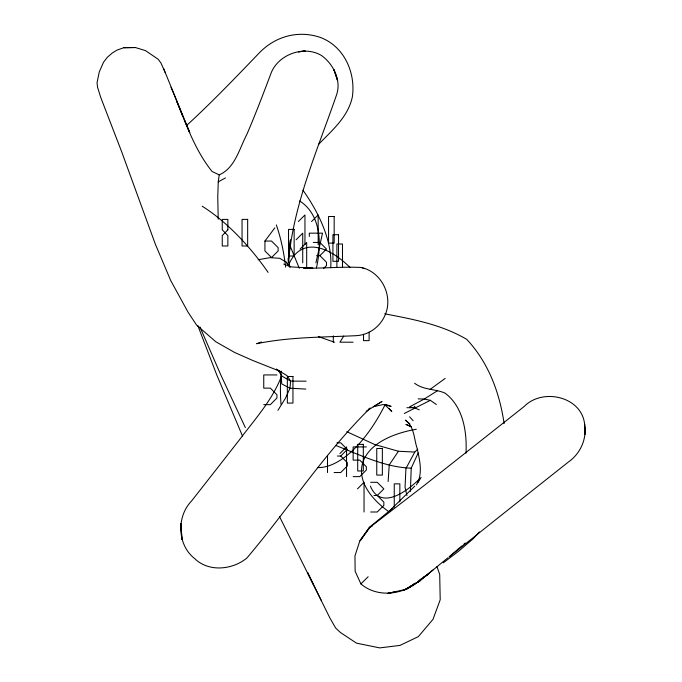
<?xml version="1.0" encoding="UTF-8"?>
<svg xmlns="http://www.w3.org/2000/svg" width="682" height="682" viewBox="0 0 682 682"><rect width="100%" height="100%" fill="white"/><g stroke="black" fill="none" stroke-linecap="round" stroke-linejoin="round"><path stroke-width="1.02" d="M465.985 453.249C467.144 432.021 463.155 406.421 444.937 393.062C435.073 388.8 423.437 390.095 414.596 383.25M288.452 261.973C293.473 203.662 317.769 149.46 336.61 94.687C341.546 80.34 333.268 63.861 321.41 55.455C304.129 45.165 278.947 54.202 271.317 72.488C263.525 93.238 255.622 113.962 246.884 134.337C239.399 148.471 235.188 167.942 219.22 174.865L218.24 181.872L217.763 197.089L218.223 219.229M288.162 261.215L288.264 258.282L289.901 267.421M410.385 491.466L411.22 468.133L418.194 452.967M388.126 481.509L389.226 464.936L398.433 451.245L414.767 452.072L417.759 449.208M288.477 261.786L290.421 239.834L289.884 245.75M315.928 262.868L322.526 233.159L309.321 233.159L309.321 236.458M416.378 484.911C423.147 473.939 419.728 460.214 417.137 448.432C413.863 438.748 414.537 426.736 405.338 420.155L409.908 424.051M414.767 452.072L405.935 468.474L405.048 487.323L406.932 495.516M418.057 482.472L421.092 477.323M277.932 410.317L285.468 398.203L289.978 388.246L290.566 381.102L287.173 375.756L276.304 369.115M343.779 336.013L339.909 342.193L353.114 342.193M447.878 557.808L417.861 582.402L419.123 580.714C403.838 594.917 377.334 598.208 360.889 583.886L355.134 571.252L354.964 555.915L359.968 540.442L369.755 527.408L424.306 485.413L524.16 406.506C543.273 386.958 584.201 397.205 584.781 426.796C586.46 440.384 579.632 454.152 568.524 461.919C528.601 493.563 488.644 525.157 448.961 557.1M264.931 241.044L271.53 241.044L278.137 247.651L278.137 250.95L271.53 257.549L264.931 250.95L264.931 241.044L274.837 227.848M479.489 531.926L473.155 538.754L458.611 551.226L443.249 562.872M318.417 144.516C332.057 130.322 347.965 117.21 352.355 96.946C355.842 72.539 344.043 46.035 319.952 37.297C298.111 30.059 275.426 36.274 259.492 52.693C235.648 77.475 211.88 102.385 186.476 125.599M414.767 486.138L389.541 510.809L369.286 527.391L360.181 540.8L369.755 527.408L372.406 525.899M298.358 221.548L304.956 214.949L304.956 244.659M311.563 221.548L318.162 214.949L318.162 244.659M296.116 239.766L302.723 233.159L302.723 262.868M300.08 249.049L306.687 242.451L306.687 267.915M316.584 255.656L319.884 255.656L326.49 249.049L319.884 242.451L313.285 242.451M323.558 268.486L326.49 265.554L326.49 262.255L319.884 255.656M339.943 453.521L346.55 446.923L346.55 476.624M337.402 456.036L340.71 456.036L347.308 449.438L340.71 442.831L336.934 442.831M414.954 406.25L413.488 407.717L406.881 407.717M357.436 488.9L364.043 482.293L364.043 512.003M373.941 495.499L377.24 495.499L383.847 488.9L377.24 482.293L370.641 482.293M360.889 583.886L368.144 576.759M462.132 545.711L449.481 556.478M463.709 544.364L465.286 543.017M417.861 582.402L433.206 569.837M389.541 510.809L392.9 508.252M430.112 389.362L445.15 378.425M422.09 578.345L428.125 574.022M419.362 580.356L421.868 578.6M423.539 577.432L427.725 574.508L423.454 577.449M368.561 409.226L370.275 408.041C323.907 453.496 288.716 508.738 246.816 558.098C232.34 569.93 208.683 572.309 194.66 558.567C177.252 545.046 176.323 516.717 191.523 501.04C207.55 480.605 223.56 460.171 239.535 439.702C254.616 419.609 272.05 400.47 281.282 376.762L281.726 383.898L289.978 388.246L305.843 389.072M411.51 585.693L403.701 590.442L420.121 580.655L406.395 589.222L403.437 589.896M413.224 584.517L414.929 583.34M420.044 579.802L421.749 578.626M415.185 583.281L406.395 589.222L387.768 593.408L395.56 591.678M437.665 390.607L424.264 399.021L409.464 406.924L414.605 407.887L419.294 409.839M366.157 411.297L382.031 401.468L373.225 406.787L383.131 404.537L391.11 406.421L386.362 404.597M218.24 181.872L225.427 177.934M404.307 413.48L430.342 400.317L436.361 404.52M261.564 341.989L256.628 343.719C289.202 336.985 322.748 337.275 355.851 335.697C368.468 335.177 379.618 327.241 384.776 315.8C393.719 296.815 382.048 272.203 361.451 267.506C342.168 266.415 322.867 268.631 303.558 268.069L312.842 268.214L290.72 266.867L283.738 264.07M165.206 72.565L160.978 63.042L158.13 59.232L145.479 50.604L135.36 47.527L123.86 47.714L117.031 50.076L112.087 53.162L107.381 57.237L103.511 62.258L99.248 71.985L97.023 82.854L97.611 87.441L100.731 97.432L121.584 151.532L155.291 244.045L170.747 280.6L188.01 312.109L196.578 325.067L215.793 341.75L234.71 352.509L252.758 360.48L279.782 371.204M258.197 259.714L270.081 257.651L279.705 258.299L286.449 262.246L289.833 266.705M411.22 468.133C385.108 467.46 359.678 454.732 335.655 445.431M123.86 47.714L135.36 47.527M276.943 374.93L263.746 374.93L263.746 388.135L270.345 388.135L276.943 394.733L276.943 398.032L270.345 404.639L263.746 404.639M366.353 446.923L353.148 446.923L353.148 460.12L359.746 460.12L366.353 466.727L366.353 470.026L359.746 476.624L353.148 476.624M334.103 472.541L340.71 472.541L347.308 465.942L347.308 462.643L340.71 456.036M370.641 512.003L377.24 512.003L383.847 505.405L383.847 502.105L377.24 495.499M306.133 381.195L290.566 381.102L282.075 376.166L278.171 370.369L276.406 369.277M418.143 398.876L424.264 399.021L430.342 400.317M384.716 313.822C412.96 319.202 441.655 324.564 466.752 339.372C488.406 362.406 499.667 392.755 504.117 423.633M398.433 451.245L374.776 444.553L346.797 431.697M318.247 336.567L334.53 342.236M361.451 267.506L364.282 268.734M411.485 426.83L405.935 424.392L411.519 426.915M219.22 174.865L212.076 171.497C192.35 146.945 183.475 115.838 171.012 87.287M385.023 404.963L391.792 411.544L389.055 408.492M409.609 416.83L413.147 420.709M286.449 262.246L287.881 264.948M436.974 566.674L439.702 574.397L440.205 599.759L433.01 619.324L418.356 636.604L400.01 645.402L379.763 647.9L356.524 643.16L340.395 632.487L335.621 627.969L329.909 618.011L279.381 516.325M321.239 600.305L307.582 572.53L313.515 584.738M245.341 427.605L220.934 375.185L199.937 326.942M242.485 436.028L216.731 374.844L197.806 325.553M184.345 119.913L189.758 132.572L163.535 68.379M289.68 244.94L299.313 268.29M176.502 100.953L182.827 116.332M399.848 501.935L399.848 483.853L394.247 483.853L394.247 507.255M369.115 332.125L369.115 340.633L363.515 340.633L363.515 334.248M342.492 267.412L342.492 244.003L336.891 244.003L336.891 267.412M333.302 335.825L333.302 342.193M327.505 455.567L327.505 472.541M302.953 190.218A145.581 78.643 39.3 0 1 330.719 267.736M388.697 511.645A117.116 56.947 9.9 0 1 416.31 429.242M276.321 224.915A133.391 67.757 -86.7 0 1 285.596 267.122M299.611 200.951A131.873 69.59 -50.8 0 1 316.414 267.898M202.179 206.211A132.606 59.104 55.3 0 1 268.111 272.399M385.057 404.801A117.816 54.594 -71.7 0 1 317.897 467.605M281.01 404.307A132.496 72.488 -76.9 0 1 281.206 371.178M288.691 264.821A114.96 49.777 66.7 0 1 350.275 267.642M419.677 478.841A144.797 45.234 -64.7 0 1 370.403 486.078M227.856 229.8L222.247 235.58L222.247 245.989L227.856 245.989L227.856 235.58L222.247 229.8L222.247 219.391L227.856 219.391L227.856 229.8M304.325 51.124L298.426 51.832L305.238 51.022L304.325 51.124M334.171 216.501L328.562 216.501L328.562 243.099L334.171 243.099L334.171 216.501M247.66 219.391L242.05 219.391L242.05 245.989L247.66 245.989L247.66 219.391M294.138 229.399L288.537 229.399L288.537 255.997L294.138 255.997L294.138 229.399M338.536 234.719L332.927 234.719L332.927 261.308L338.536 261.308L338.536 234.719M292.953 376.49L287.344 376.49L287.344 403.079L292.953 403.079L292.953 376.49M363.318 444.391L357.709 444.391L357.709 470.981L363.318 470.981L363.318 444.391M382.355 448.475L376.754 448.475L376.754 475.073L382.355 475.073L382.355 448.475M335.876 75.352L333.865 69.555L337.607 80.629L335.876 75.352M584.815 427.52L584.542 423.727L584.977 434.349L584.815 427.52M181.932 539.326L180.918 523.708L181.932 539.326"/></g></svg>
